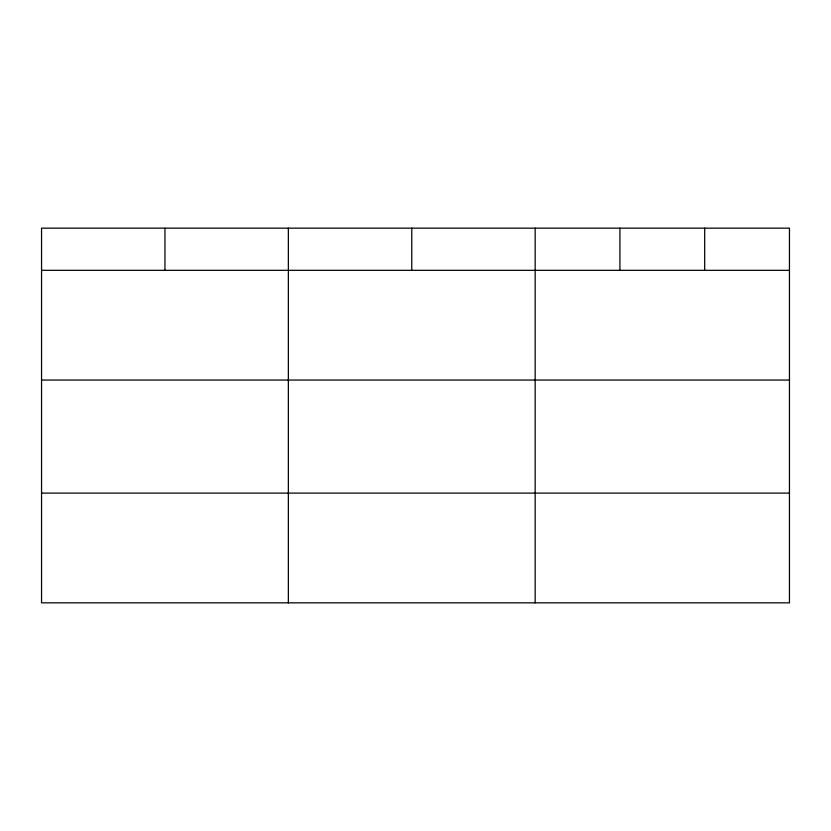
<?xml version="1.0" encoding="UTF-8"?>
<svg xmlns="http://www.w3.org/2000/svg" width="831" height="831" viewBox="0 0 831 831"><rect width="100%" height="100%" fill="white"/><g stroke="black" fill="none" stroke-linecap="round" stroke-linejoin="round"><path stroke-width="1.25" d="M789.45 380.058L789.45 228.161L41.55 228.161L41.55 602.839L789.45 602.839L789.45 380.058L41.55 380.058M41.55 270.324L789.45 270.324M41.55 493.105L789.45 493.105M704.688 228.161L704.688 270.324M619.926 228.161L619.926 270.324M535.164 228.161L535.164 602.839M411.76 228.161L411.76 270.324M288.357 228.161L288.357 602.839M164.954 228.161L164.954 270.324"/></g></svg>
